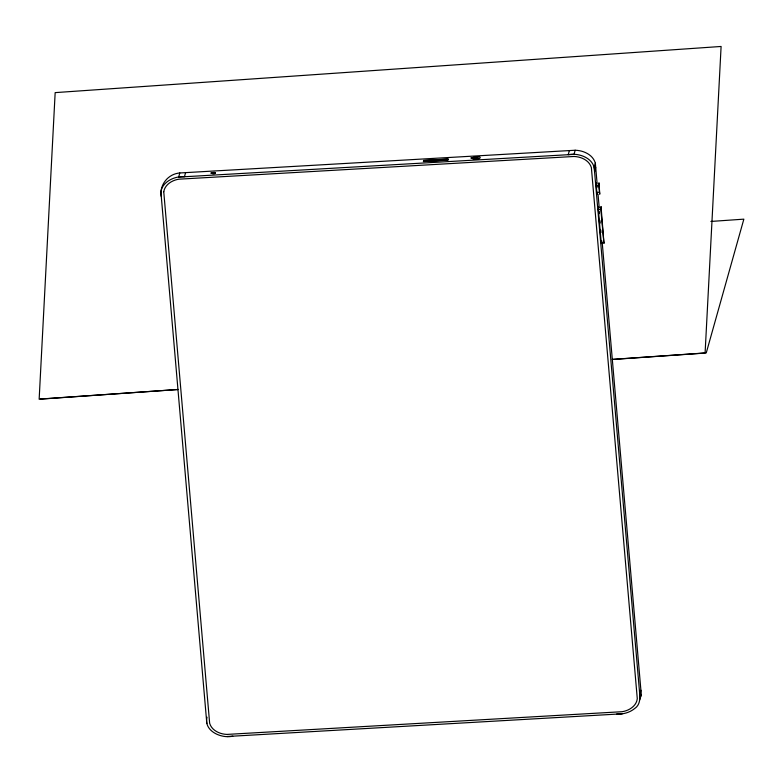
<?xml version="1.0" encoding="UTF-8"?>
<svg xmlns="http://www.w3.org/2000/svg" width="783" height="783" viewBox="0 0 783 783"><rect width="100%" height="100%" fill="white"/><g stroke="black" fill="none" stroke-linecap="round" stroke-linejoin="round"><path stroke-width="1.17" d="M597.458 192.794C596.92 200.849 595.442 172.191 597.086 187.303M602.254 243.043L641.277 694.531L639.525 700.09M575.172 150.248L179.816 172.965L178.661 177.085L574.008 154.368L575.172 150.248C583.423 150.434 592.976 154.652 595.354 163.207L597.086 183.339M185.61 172.632L184.445 176.752C173.444 175.676 158.313 183.721 161.278 196.523M207.035 717.199C203.511 731.068 221.374 738.829 232.805 736.177M569.378 150.581L568.213 154.701C579.224 152.489 595.149 158.509 594.561 171.624L595.716 167.493M595.354 163.207L594.189 167.337L640.112 698.651L641.277 694.531M640.905 690.234C639.378 696.43 641.179 704.201 634.739 708.478C629.708 712.638 623.023 714.38 616.573 714.125M179.816 172.965C169.568 173.787 161.641 182.145 160.906 192.227L206.829 723.551M710.915 221.442L743.85 219.152L706.266 352.879L612.345 359.387M40.325 399.036L178.142 389.484L39.15 399.222L55.162 92.619L721.104 46.461L705.091 353.064L612.394 359.485M596.303 185.777L598.78 185.64L599.758 194.223L598.985 182.782L598.78 185.64M596.871 192.364L599.347 192.217M598.701 206.957L598.349 209.482L600.825 209.345L603.967 243.444L601.041 206.487L600.825 209.345M598.349 209.482L601.207 242.495L603.683 242.358M227.011 736.509L622.358 713.793M601.207 242.495L601.55 243.582L601.696 240.733M598.036 194.301L599.201 207.71M599.152 211.253L599.357 213.612M599.964 220.689L600.17 223.047M600.786 230.114L600.982 232.473M163.755 191.718L209.648 723.296C211.792 730.568 219.876 734.17 226.953 734.415L622.054 711.708C628.896 710.729 636.442 706.158 637.284 698.72L591.371 167.591C589.227 160.319 581.133 156.708 574.066 156.473L178.964 179.18C172.221 180.159 164.959 184.514 163.755 191.718M423.701 160.417L423.368 161.601L448.13 160.172L448.463 158.998L423.701 160.417M424.474 160.574L424.259 161.357L447.357 160.026L447.573 159.243L424.474 160.574M211.028 173.053C215.071 175.529 218.467 170.802 211.028 173.053M211.772 173.053L215.08 172.965L211.772 173.053M471.072 157.96C479.157 162.688 486.762 153.331 471.072 157.96M473.059 157.97C477.718 160.838 481.653 155.377 473.059 157.97"/></g></svg>
